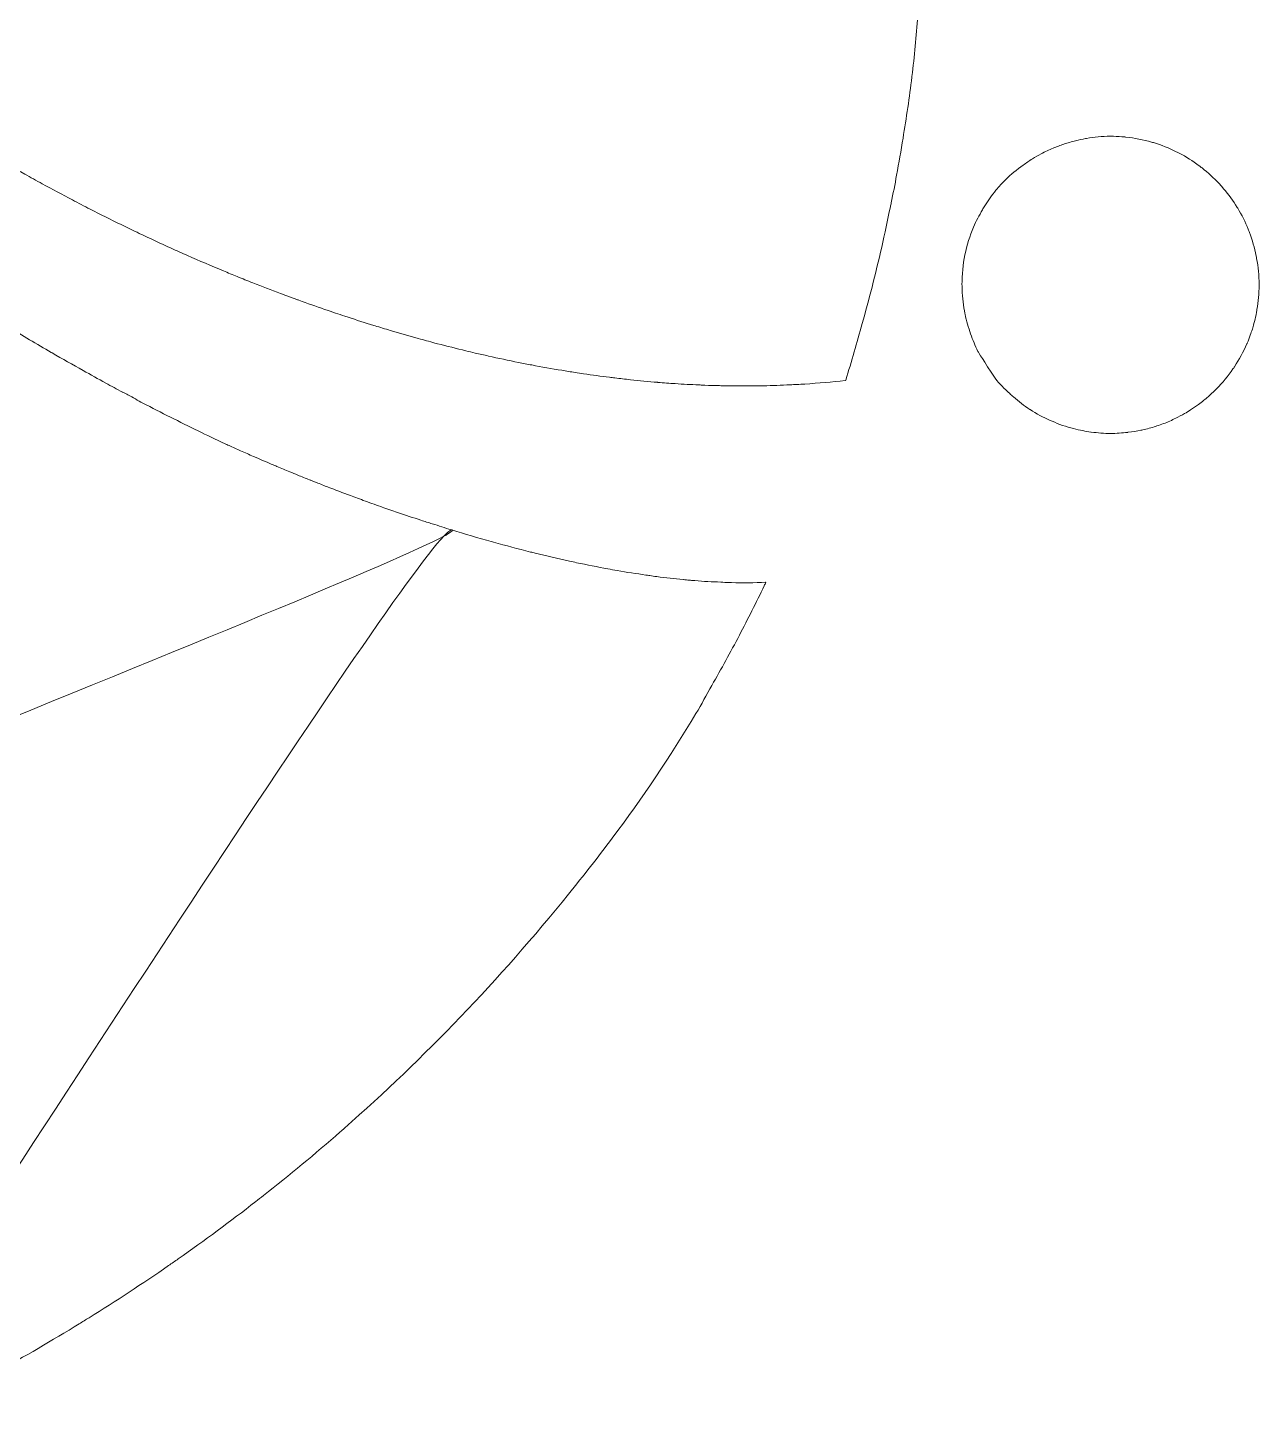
# Model space of a CAD drawing. Header units: millimetres. Extents: x -416 to 1516, y -417 to 43.
# Drawn here: x 546.87 to 564.4, y -283.22 to -263.38 of the extents above; entities that cross this region are included whole.
import ezdxf

# ---------------------------------------------------------------- set-up
doc = ezdxf.new("R2010")
doc.units = ezdxf.units.MM
doc.header["$MEASUREMENT"] = 0
doc.layers.add('Layer 3', color=7, linetype='Continuous')

msp = doc.modelspace()

# ---------------------------------------------------------------- linework, layer by layer
at = {"layer": 'Layer 3', "lineweight": 0}
for points, knots in [([(557.345, -268.476), (557.307, -268.477), (557.268, -268.477), (557.23, -268.477), (557.182, -268.478), (557.134, -268.478), (557.086, -268.478), (556.97, -268.478), (556.854, -268.477), (556.737, -268.475), (556.712, -268.474), (556.687, -268.473), (556.662, -268.473), (556.595, -268.471), (556.528, -268.469), (556.461, -268.466), (556.449, -268.465), (556.437, -268.464), (556.425, -268.464), (556.314, -268.459), (556.202, -268.453), (556.089, -268.446), (556.007, -268.44), (555.925, -268.434), (555.843, -268.428), (555.841, -268.427), (555.839, -268.427), (555.837, -268.427), (555.709, -268.417), (555.581, -268.404), (555.453, -268.39), (555.378, -268.382), (555.304, -268.374), (555.229, -268.365), (555.204, -268.362), (555.179, -268.359), (555.154, -268.355), (555.031, -268.34), (554.909, -268.323), (554.786, -268.305), (554.745, -268.299), (554.705, -268.293), (554.664, -268.287), (554.601, -268.277), (554.538, -268.267), (554.474, -268.256), (554.332, -268.233), (554.189, -268.207), (554.047, -268.18), (553.984, -268.168), (553.922, -268.156), (553.859, -268.144), (553.717, -268.115), (553.574, -268.084), (553.43, -268.052), (553.367, -268.038), (553.304, -268.024), (553.241, -268.01), (553.197, -268), (553.153, -267.988), (553.109, -267.978), (552.975, -267.945), (552.84, -267.912), (552.705, -267.877), (552.692, -267.873), (552.679, -267.87), (552.667, -267.867), (552.588, -267.846), (552.51, -267.824), (552.431, -267.802), (552.298, -267.765), (552.165, -267.728), (552.032, -267.688), (551.96, -267.666), (551.887, -267.644), (551.815, -267.622), (551.793, -267.615), (551.772, -267.608), (551.75, -267.601), (551.628, -267.564), (551.507, -267.525), (551.385, -267.485), (551.341, -267.47), (551.296, -267.455), (551.252, -267.44), (551.2, -267.423), (551.149, -267.405), (551.097, -267.388), (550.975, -267.345), (550.852, -267.302), (550.73, -267.257), (550.723, -267.255), (550.716, -267.253), (550.71, -267.25), (550.63, -267.221), (550.55, -267.192), (550.47, -267.162), (550.338, -267.112), (550.206, -267.061), (550.075, -267.009), (550, -266.98), (549.926, -266.951), (549.852, -266.921), (549.787, -266.895), (549.722, -266.866), (549.657, -266.839), (549.486, -266.768), (549.315, -266.696), (549.144, -266.621), (549.067, -266.587), (548.99, -266.551), (548.913, -266.516), (548.76, -266.447), (548.608, -266.377), (548.457, -266.305), (548.447, -266.3), (548.436, -266.295), (548.426, -266.29), (548.35, -266.254), (548.275, -266.217), (548.199, -266.18), (548.052, -266.108), (547.905, -266.035), (547.759, -265.961), (547.674, -265.917), (547.59, -265.873), (547.506, -265.829), (547.362, -265.753), (547.218, -265.677), (547.076, -265.599), (546.993, -265.553), (546.91, -265.507), (546.827, -265.461), (546.684, -265.381), (546.542, -265.299), (546.401, -265.217), (546.321, -265.17), (546.241, -265.123), (546.161, -265.076), (546.017, -264.99), (545.874, -264.902), (545.732, -264.814), (545.661, -264.77), (545.59, -264.726), (545.52, -264.681), (545.515, -264.678), (545.511, -264.676), (545.506, -264.673), (545.419, -264.617), (545.333, -264.56), (545.246, -264.504), (544.91, -264.284), (544.578, -264.061), (544.254, -263.829), (543.945, -263.609), (543.644, -263.382), (543.349, -263.151), (543.299, -263.112), (543.249, -263.074), (543.2, -263.035), (543.069, -262.931), (542.94, -262.825), (542.811, -262.719), (542.752, -262.67), (542.692, -262.622), (542.633, -262.572), (542.629, -262.569), (542.625, -262.565), (542.621, -262.562), (542.487, -262.449), (542.356, -262.335), (542.225, -262.22), (542.191, -262.19), (542.157, -262.161), (542.123, -262.131), (542.1, -262.11), (542.076, -262.089), (542.053, -262.068), (541.907, -261.938), (541.765, -261.806), (541.625, -261.674), (541.62, -261.67), (541.615, -261.665), (541.61, -261.661), (541.585, -261.637), (541.559, -261.613), (541.534, -261.589), (541.364, -261.427), (541.197, -261.263), (541.034, -261.098), (540.729, -260.788), (540.439, -260.473), (540.165, -260.155), (540.09, -260.068), (540.018, -259.979), (539.945, -259.891), (539.888, -259.823), (539.831, -259.756), (539.776, -259.688), (539.688, -259.578), (539.604, -259.468), (539.52, -259.358), (539.487, -259.316), (539.454, -259.274), (539.422, -259.231), (542.284, -260.721), (545.71, -261.248), (548.895, -261.256), (548.895, -261.256), (548.895, -261.256), (548.895, -261.256), (548.895, -261.256), (548.895, -261.256), (548.895, -261.256), (552.187, -261.264), (555.471, -260.446), (558.35, -258.842), (558.67, -258.663), (559.014, -258.478), (559.351, -258.279), (559.353, -258.288), (559.355, -258.297), (559.356, -258.307), (559.381, -258.466), (559.403, -258.626), (559.425, -258.786), (559.438, -258.886), (559.452, -258.987), (559.464, -259.088), (559.484, -259.249), (559.501, -259.41), (559.516, -259.571), (559.528, -259.69), (559.537, -259.809), (559.546, -259.928), (559.558, -260.078), (559.57, -260.228), (559.579, -260.38), (559.592, -260.615), (559.601, -260.851), (559.606, -261.087), (559.607, -261.106), (559.608, -261.125), (559.608, -261.143), (559.61, -261.248), (559.608, -261.354), (559.609, -261.46), (559.61, -261.642), (559.609, -261.824), (559.605, -262.007), (559.603, -262.119), (559.599, -262.231), (559.594, -262.343), (559.587, -262.535), (559.577, -262.727), (559.564, -262.92), (559.558, -263.016), (559.552, -263.112), (559.545, -263.208), (559.522, -263.495), (559.496, -263.782), (559.461, -264.07), (559.461, -264.072), (559.461, -264.073), (559.461, -264.074), (559.461, -264.075), (559.46, -264.077), (559.46, -264.078), (559.425, -264.369), (559.381, -264.659), (559.334, -264.949), (559.305, -265.125), (559.275, -265.301), (559.243, -265.476), (559.218, -265.608), (559.193, -265.739), (559.166, -265.871), (559.162, -265.889), (559.157, -265.908), (559.153, -265.926), (559.074, -266.31), (558.99, -266.693), (558.892, -267.073), (558.848, -267.246), (558.801, -267.419), (558.753, -267.591), (558.678, -267.86), (558.602, -268.129), (558.517, -268.395), (558.517, -268.397), (558.516, -268.399), (558.516, -268.4), (558.513, -268.4), (558.511, -268.401), (558.509, -268.401), (558.32, -268.422), (558.129, -268.439), (557.936, -268.451), (557.898, -268.454), (557.859, -268.456), (557.82, -268.457), (557.79, -268.459), (557.76, -268.46), (557.729, -268.462), (557.728, -268.462), (557.727, -268.462), (557.727, -268.462), (557.6, -268.468), (557.473, -268.473), (557.345, -268.476)], [0, 0, 0, 0, 1, 1, 1, 2, 2, 2, 3, 3, 3, 4, 4, 4, 5, 5, 5, 6, 6, 6, 7, 7, 7, 8, 8, 8, 9, 9, 9, 10, 10, 10, 11, 11, 11, 12, 12, 12, 13, 13, 13, 14, 14, 14, 15, 15, 15, 16, 16, 16, 17, 17, 17, 18, 18, 18, 19, 19, 19, 20, 20, 20, 21, 21, 21, 22, 22, 22, 23, 23, 23, 24, 24, 24, 25, 25, 25, 26, 26, 26, 27, 27, 27, 28, 28, 28, 29, 29, 29, 30, 30, 30, 31, 31, 31, 32, 32, 32, 33, 33, 33, 34, 34, 34, 35, 35, 35, 36, 36, 36, 37, 37, 37, 38, 38, 38, 39, 39, 39, 40, 40, 40, 41, 41, 41, 42, 42, 42, 43, 43, 43, 44, 44, 44, 45, 45, 45, 46, 46, 46, 47, 47, 47, 48, 48, 48, 49, 49, 49, 50, 50, 50, 51, 51, 51, 52, 52, 52, 53, 53, 53, 54, 54, 54, 55, 55, 55, 56, 56, 56, 57, 57, 57, 58, 58, 58, 59, 59, 59, 60, 60, 60, 61, 61, 61, 62, 62, 62, 63, 63, 63, 64, 64, 64, 65, 65, 65, 66, 66, 66, 67, 67, 67, 68, 68, 68, 69, 69, 69, 70, 70, 70, 71, 71, 71, 72, 72, 72, 73, 73, 73, 74, 74, 74, 75, 75, 75, 76, 76, 76, 77, 77, 77, 78, 78, 78, 79, 79, 79, 80, 80, 80, 81, 81, 81, 82, 82, 82, 83, 83, 83, 84, 84, 84, 85, 85, 85, 86, 86, 86, 87, 87, 87, 88, 88, 88, 89, 89, 89, 90, 90, 90, 91, 91, 91, 92, 92, 92, 93, 93, 93, 94, 94, 94, 95, 95, 95, 96, 96, 96, 97, 97, 97, 98, 98, 98, 99, 99, 99, 100, 100, 100, 101, 101, 101, 102, 102, 102, 103, 103, 103, 103]), ([(560.216, -266.612), (560.244, -266.474), (560.285, -266.341), (560.339, -266.215), (560.375, -266.13), (560.418, -266.049), (560.464, -265.971), (560.475, -265.952), (560.487, -265.932), (560.499, -265.913), (560.547, -265.837), (560.598, -265.762), (560.656, -265.692), (560.699, -265.64), (560.745, -265.59), (560.792, -265.542), (560.869, -265.465), (560.956, -265.399), (561.044, -265.334), (561.087, -265.303), (561.13, -265.272), (561.175, -265.244), (561.216, -265.219), (561.257, -265.194), (561.3, -265.172), (561.355, -265.143), (561.412, -265.117), (561.471, -265.092), (561.521, -265.071), (561.571, -265.051), (561.623, -265.033), (561.678, -265.015), (561.734, -265.002), (561.791, -264.988), (561.838, -264.977), (561.884, -264.962), (561.933, -264.954), (561.937, -264.953), (561.942, -264.953), (561.946, -264.952), (562.056, -264.934), (562.168, -264.923), (562.283, -264.922), (562.285, -264.922), (562.286, -264.922), (562.288, -264.922), (562.343, -264.922), (562.397, -264.926), (562.451, -264.93), (562.469, -264.931), (562.487, -264.931), (562.504, -264.933), (562.505, -264.933), (562.505, -264.933), (562.505, -264.933), (562.632, -264.946), (562.754, -264.972), (562.873, -265.006), (562.882, -265.008), (562.892, -265.01), (562.901, -265.013), (563.014, -265.047), (563.122, -265.092), (563.225, -265.143), (563.239, -265.15), (563.253, -265.156), (563.266, -265.162), (563.365, -265.214), (563.46, -265.275), (563.549, -265.342), (563.563, -265.352), (563.578, -265.363), (563.592, -265.374), (563.678, -265.441), (563.759, -265.516), (563.834, -265.596), (563.847, -265.61), (563.859, -265.624), (563.872, -265.638), (563.944, -265.72), (564.011, -265.808), (564.07, -265.9), (564.08, -265.916), (564.089, -265.931), (564.099, -265.947), (564.156, -266.042), (564.208, -266.142), (564.25, -266.247), (564.256, -266.261), (564.261, -266.276), (564.266, -266.291), (564.307, -266.4), (564.341, -266.512), (564.364, -266.628), (564.366, -266.639), (564.367, -266.65), (564.369, -266.661), (564.391, -266.782), (564.404, -266.907), (564.404, -267.035), (564.404, -267.036), (564.404, -267.037), (564.404, -267.038), (564.404, -267.04), (564.404, -267.041), (564.404, -267.043), (564.404, -267.162), (564.392, -267.278), (564.373, -267.391), (564.369, -267.412), (564.367, -267.433), (564.363, -267.454), (564.362, -267.458), (564.362, -267.462), (564.361, -267.465), (564.353, -267.508), (564.34, -267.548), (564.329, -267.59), (564.323, -267.617), (564.316, -267.645), (564.308, -267.672), (564.299, -267.7), (564.288, -267.727), (564.278, -267.754), (564.264, -267.792), (564.251, -267.83), (564.236, -267.867), (564.234, -267.872), (564.232, -267.875), (564.23, -267.88), (564.18, -267.993), (564.121, -268.102), (564.054, -268.204), (564.05, -268.209), (564.047, -268.215), (564.044, -268.221), (564.043, -268.221), (564.043, -268.222), (564.042, -268.223), (564.039, -268.228), (564.035, -268.232), (564.032, -268.236), (563.962, -268.338), (563.883, -268.434), (563.797, -268.522), (563.794, -268.525), (563.791, -268.528), (563.788, -268.531), (563.782, -268.537), (563.777, -268.542), (563.771, -268.547), (563.76, -268.558), (563.748, -268.567), (563.737, -268.578), (563.699, -268.614), (563.66, -268.65), (563.618, -268.683), (563.593, -268.704), (563.566, -268.723), (563.539, -268.743), (563.503, -268.769), (563.466, -268.796), (563.428, -268.82), (563.4, -268.838), (563.371, -268.855), (563.342, -268.872), (563.301, -268.896), (563.259, -268.917), (563.217, -268.938), (563.189, -268.952), (563.162, -268.966), (563.134, -268.978), (563.073, -269.005), (563.011, -269.028), (562.947, -269.049), (562.941, -269.051), (562.936, -269.053), (562.931, -269.055), (562.871, -269.074), (562.809, -269.09), (562.747, -269.104), (562.738, -269.106), (562.73, -269.108), (562.721, -269.11), (562.662, -269.123), (562.602, -269.131), (562.541, -269.138), (562.538, -269.139), (562.535, -269.139), (562.533, -269.14), (562.453, -269.149), (562.372, -269.155), (562.29, -269.155), (562.29, -269.155), (562.289, -269.155), (562.289, -269.155), (562.199, -269.155), (562.107, -269.147), (562.014, -269.136), (562.012, -269.135), (562.011, -269.135), (562.01, -269.135), (561.97, -269.13), (561.931, -269.122), (561.892, -269.115), (561.849, -269.107), (561.806, -269.097), (561.763, -269.087), (561.657, -269.06), (561.555, -269.023), (561.456, -268.981), (561.447, -268.977), (561.438, -268.973), (561.428, -268.969), (561.329, -268.925), (561.233, -268.874), (561.143, -268.816), (561.142, -268.816), (561.141, -268.815), (561.141, -268.815), (561.057, -268.761), (560.98, -268.7), (560.905, -268.635), (560.887, -268.62), (560.87, -268.604), (560.853, -268.588), (560.779, -268.52), (560.708, -268.448), (560.645, -268.37), (560.478, -268.113), (560.412, -268.004), (560.399, -267.986), (560.379, -267.947), (560.363, -267.905), (560.345, -267.864), (560.327, -267.823), (560.312, -267.78), (560.296, -267.737), (560.265, -267.646), (560.237, -267.553), (560.217, -267.457), (560.214, -267.441), (560.211, -267.424), (560.208, -267.408), (560.188, -267.295), (560.175, -267.179), (560.174, -267.06), (560.174, -267.06), (560.174, -267.06), (560.174, -267.06), (560.174, -267.053), (560.173, -267.046), (560.173, -267.038), (560.173, -266.892), (560.187, -266.75), (560.216, -266.612)], [0, 0, 0, 0, 1, 1, 1, 2, 2, 2, 3, 3, 3, 4, 4, 4, 5, 5, 5, 6, 6, 6, 7, 7, 7, 8, 8, 8, 9, 9, 9, 10, 10, 10, 11, 11, 11, 12, 12, 12, 13, 13, 13, 14, 14, 14, 15, 15, 15, 16, 16, 16, 17, 17, 17, 18, 18, 18, 19, 19, 19, 20, 20, 20, 21, 21, 21, 22, 22, 22, 23, 23, 23, 24, 24, 24, 25, 25, 25, 26, 26, 26, 27, 27, 27, 28, 28, 28, 29, 29, 29, 30, 30, 30, 31, 31, 31, 32, 32, 32, 33, 33, 33, 34, 34, 34, 35, 35, 35, 36, 36, 36, 37, 37, 37, 38, 38, 38, 39, 39, 39, 40, 40, 40, 41, 41, 41, 42, 42, 42, 43, 43, 43, 44, 44, 44, 45, 45, 45, 46, 46, 46, 47, 47, 47, 48, 48, 48, 49, 49, 49, 50, 50, 50, 51, 51, 51, 52, 52, 52, 53, 53, 53, 54, 54, 54, 55, 55, 55, 56, 56, 56, 57, 57, 57, 58, 58, 58, 59, 59, 59, 60, 60, 60, 61, 61, 61, 62, 62, 62, 63, 63, 63, 64, 64, 64, 65, 65, 65, 66, 66, 66, 67, 67, 67, 68, 68, 68, 69, 69, 69, 70, 70, 70, 71, 71, 71, 72, 72, 72, 73, 73, 73, 74, 74, 74, 75, 75, 75, 76, 76, 76, 77, 77, 77, 78, 78, 78, 79, 79, 79, 80, 80, 80, 81, 81, 81, 82, 82, 82, 83, 83, 83, 84, 84, 84, 85, 85, 85, 85]), ([(556.612, -272.744), (556.536, -272.878), (556.464, -273.014), (556.385, -273.146), (556.018, -273.756), (555.621, -274.349), (555.194, -274.919), (554.991, -275.191), (554.782, -275.456), (554.571, -275.717), (553.585, -276.94), (552.516, -278.05), (551.379, -279.051), (551.359, -279.069), (551.339, -279.087), (551.319, -279.105), (550.962, -279.418), (550.597, -279.719), (550.227, -280.01), (550.19, -280.039), (550.153, -280.068), (550.116, -280.097), (549.754, -280.379), (549.386, -280.651), (549.013, -280.912), (548.967, -280.945), (548.921, -280.977), (548.874, -281.009), (548.503, -281.266), (548.126, -281.514), (547.744, -281.751), (547.697, -281.78), (547.65, -281.808), (547.604, -281.837), (547.216, -282.075), (546.824, -282.304), (546.426, -282.523), (546.391, -282.542), (546.356, -282.559), (546.322, -282.578), (545.907, -282.804), (545.488, -283.02), (545.063, -283.224), (544.895, -283.124), (544.731, -283.013), (544.567, -282.903), (546.399, -280.143), (551.906, -271.549), (552.793, -270.62), (552.793, -270.62), (552.793, -270.62), (552.793, -270.62), (552.793, -270.62), (552.793, -270.62), (552.793, -270.62), (551.483, -271.321), (539.854, -275.88), (539.001, -276.414), (539.55, -275.828), (544.909, -269.037), (546.201, -267.397), (546.204, -267.399), (546.206, -267.4), (546.208, -267.402), (546.212, -267.404), (546.215, -267.406), (546.218, -267.408), (546.294, -267.455), (546.371, -267.5), (546.447, -267.547), (546.493, -267.576), (546.54, -267.604), (546.587, -267.633), (546.792, -267.758), (546.998, -267.882), (547.206, -268.002), (547.209, -268.004), (547.213, -268.006), (547.217, -268.009), (547.364, -268.094), (547.512, -268.175), (547.659, -268.258), (547.766, -268.318), (547.873, -268.379), (547.98, -268.438), (547.981, -268.438), (547.982, -268.438), (547.982, -268.439), (548.061, -268.482), (548.14, -268.524), (548.219, -268.567), (548.221, -268.568), (548.223, -268.568), (548.225, -268.57), (548.249, -268.582), (548.273, -268.594), (548.297, -268.606), (548.368, -268.644), (548.437, -268.685), (548.509, -268.722), (548.77, -268.858), (549.033, -268.991), (549.296, -269.119), (549.418, -269.179), (549.546, -269.239), (549.679, -269.301), (549.697, -269.309), (549.717, -269.318), (549.736, -269.326), (549.737, -269.327), (549.737, -269.327), (549.738, -269.327), (549.792, -269.352), (549.846, -269.376), (549.901, -269.401), (549.962, -269.428), (550.022, -269.455), (550.085, -269.483), (550.132, -269.504), (550.181, -269.524), (550.229, -269.545), (550.246, -269.552), (550.263, -269.559), (550.279, -269.566), (550.305, -269.577), (550.331, -269.588), (550.357, -269.599), (550.377, -269.608), (550.397, -269.616), (550.417, -269.625), (550.448, -269.638), (550.479, -269.651), (550.511, -269.665), (550.54, -269.677), (550.572, -269.689), (550.602, -269.702), (550.64, -269.717), (550.677, -269.733), (550.715, -269.748), (550.77, -269.771), (550.825, -269.793), (550.881, -269.815), (550.894, -269.82), (550.907, -269.825), (550.92, -269.831), (550.932, -269.835), (550.943, -269.84), (550.955, -269.845), (550.963, -269.848), (550.972, -269.851), (550.98, -269.854), (550.986, -269.857), (550.993, -269.859), (550.999, -269.862), (551.056, -269.884), (551.113, -269.907), (551.171, -269.929), (551.247, -269.958), (551.323, -269.987), (551.4, -270.016), (551.413, -270.02), (551.425, -270.025), (551.438, -270.03), (551.507, -270.056), (551.576, -270.082), (551.647, -270.108), (551.73, -270.138), (551.813, -270.167), (551.897, -270.197), (551.903, -270.199), (551.909, -270.201), (551.915, -270.203), (551.989, -270.229), (552.062, -270.255), (552.137, -270.281), (552.247, -270.319), (552.358, -270.355), (552.469, -270.391), (552.523, -270.409), (552.577, -270.425), (552.631, -270.442), (552.722, -270.471), (552.811, -270.501), (552.902, -270.529), (552.904, -270.529), (552.906, -270.53), (552.908, -270.53), (552.908, -270.53), (552.908, -270.53), (552.908, -270.53), (552.908, -270.53), (552.908, -270.53), (552.908, -270.53), (552.908, -270.53), (552.908, -270.53), (552.908, -270.53), (552.908, -270.53), (552.908, -270.53), (552.908, -270.53), (552.891, -270.525), (552.848, -270.562), (552.793, -270.62), (552.793, -270.62), (552.793, -270.62), (552.793, -270.62), (552.793, -270.62), (552.793, -270.62), (552.793, -270.62), (552.888, -270.569), (552.931, -270.538), (552.908, -270.53), (553.095, -270.588), (553.283, -270.643), (553.471, -270.696), (553.481, -270.698), (553.491, -270.701), (553.501, -270.704), (553.677, -270.753), (553.854, -270.8), (554.031, -270.844), (554.052, -270.849), (554.074, -270.855), (554.096, -270.86), (554.259, -270.901), (554.421, -270.938), (554.583, -270.973), (554.617, -270.981), (554.652, -270.989), (554.686, -270.996), (554.835, -271.028), (554.983, -271.056), (555.131, -271.083), (555.175, -271.092), (555.22, -271.101), (555.264, -271.108), (555.401, -271.132), (555.536, -271.152), (555.671, -271.172), (555.672, -271.172), (555.673, -271.172), (555.674, -271.172), (555.687, -271.174), (555.7, -271.176), (555.712, -271.178), (555.717, -271.179), (555.722, -271.179), (555.726, -271.18), (555.76, -271.185), (555.793, -271.19), (555.827, -271.194), (555.954, -271.211), (556.079, -271.224), (556.204, -271.236), (556.205, -271.236), (556.206, -271.236), (556.207, -271.236), (556.235, -271.239), (556.264, -271.243), (556.291, -271.245), (556.297, -271.246), (556.303, -271.246), (556.308, -271.246), (556.329, -271.248), (556.349, -271.251), (556.369, -271.252), (556.494, -271.262), (556.616, -271.268), (556.737, -271.273), (556.737, -271.273), (556.737, -271.273), (556.738, -271.273), (556.775, -271.275), (556.813, -271.278), (556.85, -271.279), (556.853, -271.279), (556.857, -271.279), (556.861, -271.279), (556.87, -271.279), (556.88, -271.28), (556.889, -271.28), (557.055, -271.284), (557.218, -271.283), (557.376, -271.275), (557.378, -271.275), (557.38, -271.275), (557.382, -271.275), (557.374, -271.292), (557.365, -271.309), (557.357, -271.326), (557.243, -271.563), (557.124, -271.797), (557.003, -272.03), (556.877, -272.27), (556.746, -272.508), (556.612, -272.744)], [0, 0, 0, 0, 1, 1, 1, 2, 2, 2, 3, 3, 3, 4, 4, 4, 5, 5, 5, 6, 6, 6, 7, 7, 7, 8, 8, 8, 9, 9, 9, 10, 10, 10, 11, 11, 11, 12, 12, 12, 13, 13, 13, 14, 14, 14, 15, 15, 15, 16, 16, 16, 17, 17, 17, 18, 18, 18, 19, 19, 19, 20, 20, 20, 21, 21, 21, 22, 22, 22, 23, 23, 23, 24, 24, 24, 25, 25, 25, 26, 26, 26, 27, 27, 27, 28, 28, 28, 29, 29, 29, 30, 30, 30, 31, 31, 31, 32, 32, 32, 33, 33, 33, 34, 34, 34, 35, 35, 35, 36, 36, 36, 37, 37, 37, 38, 38, 38, 39, 39, 39, 40, 40, 40, 41, 41, 41, 42, 42, 42, 43, 43, 43, 44, 44, 44, 45, 45, 45, 46, 46, 46, 47, 47, 47, 48, 48, 48, 49, 49, 49, 50, 50, 50, 51, 51, 51, 52, 52, 52, 53, 53, 53, 54, 54, 54, 55, 55, 55, 56, 56, 56, 57, 57, 57, 58, 58, 58, 59, 59, 59, 60, 60, 60, 61, 61, 61, 62, 62, 62, 63, 63, 63, 64, 64, 64, 65, 65, 65, 66, 66, 66, 67, 67, 67, 68, 68, 68, 69, 69, 69, 70, 70, 70, 71, 71, 71, 72, 72, 72, 73, 73, 73, 74, 74, 74, 75, 75, 75, 76, 76, 76, 77, 77, 77, 78, 78, 78, 79, 79, 79, 80, 80, 80, 81, 81, 81, 82, 82, 82, 83, 83, 83, 84, 84, 84, 85, 85, 85, 86, 86, 86, 87, 87, 87, 88, 88, 88, 89, 89, 89, 90, 90, 90, 91, 91, 91, 92, 92, 92, 93, 93, 93, 94, 94, 94, 95, 95, 95, 96, 96, 96, 97, 97, 97, 98, 98, 98, 98])]:
    msp.add_open_spline(points, degree=3, knots=knots, dxfattribs=at)

doc.saveas('drawing.dxf')
